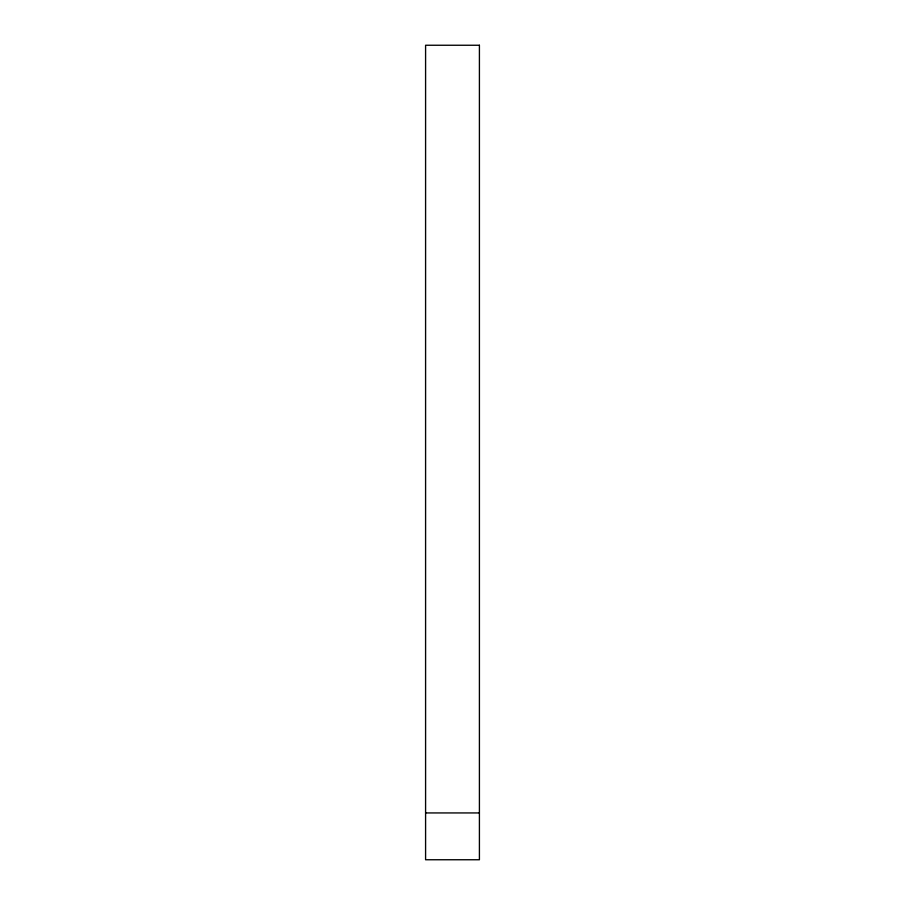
<?xml version="1.0" encoding="UTF-8"?>
<svg xmlns="http://www.w3.org/2000/svg" width="905" height="905" viewBox="0 0 905 905"><rect width="100%" height="100%" fill="white"/><g stroke="black" fill="none" stroke-linecap="round" stroke-linejoin="round"><path stroke-width="1.36" d="M425.588 812.939L479.412 812.939M479.412 45.25L425.588 45.25L425.588 859.75L479.412 859.75L479.412 45.25"/></g></svg>
